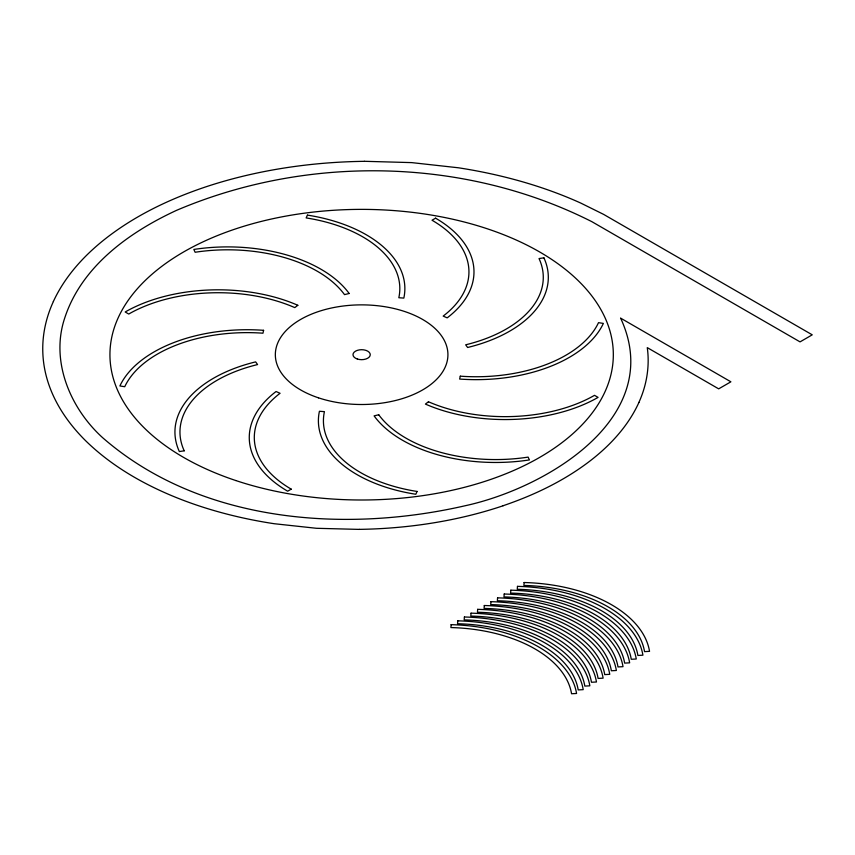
<?xml version="1.0" encoding="UTF-8"?>
<svg xmlns="http://www.w3.org/2000/svg" width="855" height="855" viewBox="0 0 855 855"><rect width="100%" height="100%" fill="white"/><g stroke="black" fill="none" stroke-linecap="round" stroke-linejoin="round"><path stroke-width="1.28" d="M638.888 402.427C646.647 385.402 649.896 366.207 647.267 347.622L718.681 388.854L730.886 381.811L620.612 318.135M53.384 301.526C45.967 317.632 42.055 335.449 42.846 353.211A316.029 182.457 0 0 0 85.639 440.742C107.954 462.598 134.898 479.228 163.273 491.999A307.426 177.487 0 0 0 274.231 523.72L316.51 528.294L359.271 529.395M503.018 505.754C532.836 495.633 561.714 481.996 587.075 463.186A291.234 168.146 0 0 0 638.92 402.438M364.369 161.296L411.672 162.61L458.398 167.783A339.809 196.19 0 0 1 580.78 203.084L603.63 214.391L812.25 334.829L800.045 341.882L591.938 221.712C464.586 157.277 307.34 154.52 176.44 210.394C129.244 232.229 81.845 266.183 64.862 317.6C50.124 360.831 70.11 408.22 102.643 437.696C199.739 522.437 343.71 533.584 464.928 505.797C545.747 488.365 666.611 417.529 620.687 318.306M503.05 505.786A299.838 173.105 0 0 1 359.26 529.363M53.363 301.516A323.618 186.839 0 0 1 111.428 234.174C139.664 213.344 171.812 198.317 204.965 187.138A332.221 191.809 0 0 1 364.369 161.328M451.13 624.663L450.916 627.559A126.764 73.188 0 0 1 571.557 693.747L576.569 693.48A131.798 76.095 0 0 0 451.13 624.663M457.767 620.826L457.543 623.733A126.764 73.188 0 0 1 578.194 689.921L583.206 689.643A131.798 76.095 0 0 0 457.767 620.826M464.404 617L464.18 619.907A126.764 73.188 0 0 1 584.82 686.095L589.832 685.817A131.798 76.095 0 0 0 464.404 617M471.041 613.163L470.816 616.07A126.764 73.188 0 0 1 591.457 682.258L596.469 681.991A131.798 76.095 0 0 0 471.041 613.163M477.667 609.337L477.453 612.244A126.764 73.188 0 0 1 598.094 678.432L603.106 678.154A131.798 76.095 0 0 0 477.667 609.337M484.304 605.511L484.08 608.407A126.764 73.188 0 0 1 604.731 674.606L609.743 674.328A131.798 76.095 0 0 0 484.304 605.511M490.941 601.674L490.717 604.581A126.764 73.188 0 0 1 611.357 670.769L616.37 670.491A131.798 76.095 0 0 0 490.941 601.674M497.567 597.848L497.354 600.755A126.764 73.188 0 0 1 617.994 666.943L623.006 666.665A131.798 76.095 0 0 0 497.567 597.848M504.204 594.022L503.98 596.918A126.764 73.188 0 0 1 624.631 663.106L629.643 662.839A131.798 76.095 0 0 0 504.204 594.022M510.841 590.185L510.617 593.092A126.764 73.188 0 0 1 631.268 659.28L636.27 659.002A131.798 76.095 0 0 0 510.841 590.185M517.478 586.359L517.254 589.266A126.764 73.188 0 0 1 637.894 655.454L642.907 655.176A131.798 76.095 0 0 0 517.478 586.359M524.104 582.522L523.891 585.429A126.764 73.188 0 0 1 644.531 651.617L649.543 651.35A131.798 76.095 0 0 0 524.104 582.522M263.596 330.319L262.966 333.204A126.764 73.188 0 0 0 124.734 386.716L119.882 385.958A131.798 76.095 0 0 1 263.596 330.319M460.279 376.168L459.648 379.054A131.798 76.095 0 0 0 603.374 323.414L598.511 322.656A126.764 73.188 0 0 1 460.279 376.168M307.458 215.118L306.143 217.918A126.764 73.188 0 0 1 398.825 297.732L403.827 298.096A131.798 76.095 0 0 0 307.458 215.118M417.101 491.454L415.787 494.254A131.798 76.095 0 0 1 319.428 411.276L324.419 411.65A126.764 73.188 0 0 0 417.101 491.454M297.829 305.288L294.783 307.608A126.764 73.188 0 0 0 128.731 314.041L125.183 311.979A131.798 76.095 0 0 1 297.829 305.288M428.462 401.765L425.416 404.084A131.798 76.095 0 0 0 598.073 397.393L594.514 395.331A126.764 73.188 0 0 1 428.462 401.765M435.59 218.175L432.021 220.227A126.764 73.188 0 0 1 443.168 316.094L447.186 317.857A131.798 76.095 0 0 0 435.59 218.175M291.224 489.146L287.665 491.198A131.798 76.095 0 0 1 276.069 391.515L280.077 393.279A126.764 73.188 0 0 0 291.224 489.146M349.161 293.489L344.512 294.622A126.764 73.188 0 0 0 195.132 252.257L193.839 249.446A131.798 76.095 0 0 1 349.161 293.489M378.733 414.75L374.095 415.883A131.798 76.095 0 0 0 529.405 459.926L528.112 457.115A126.764 73.188 0 0 1 378.733 414.75M543.898 257.815L539.035 258.563A126.764 73.188 0 0 1 465.665 344.811L467.621 347.483A131.798 76.095 0 0 0 543.898 257.815M184.21 450.809L179.347 451.558A131.798 76.095 0 0 1 255.634 361.889L257.579 364.561A126.764 73.188 0 0 0 184.21 450.809M357.315 359.004A8.625 4.98 0 0 0 370.258 354.686A8.625 4.98 0 0 0 357.315 350.368A8.625 4.98 0 0 0 357.315 359.004M318.477 397.832A86.302 49.825 0 0 0 447.924 354.686A86.302 49.825 0 0 0 318.477 311.541A86.302 49.825 0 0 0 318.477 397.832M235.777 480.531A251.701 145.318 0 0 0 613.324 354.686A251.701 145.318 0 0 0 235.777 228.841A251.701 145.318 0 0 0 235.777 480.531"/></g></svg>
